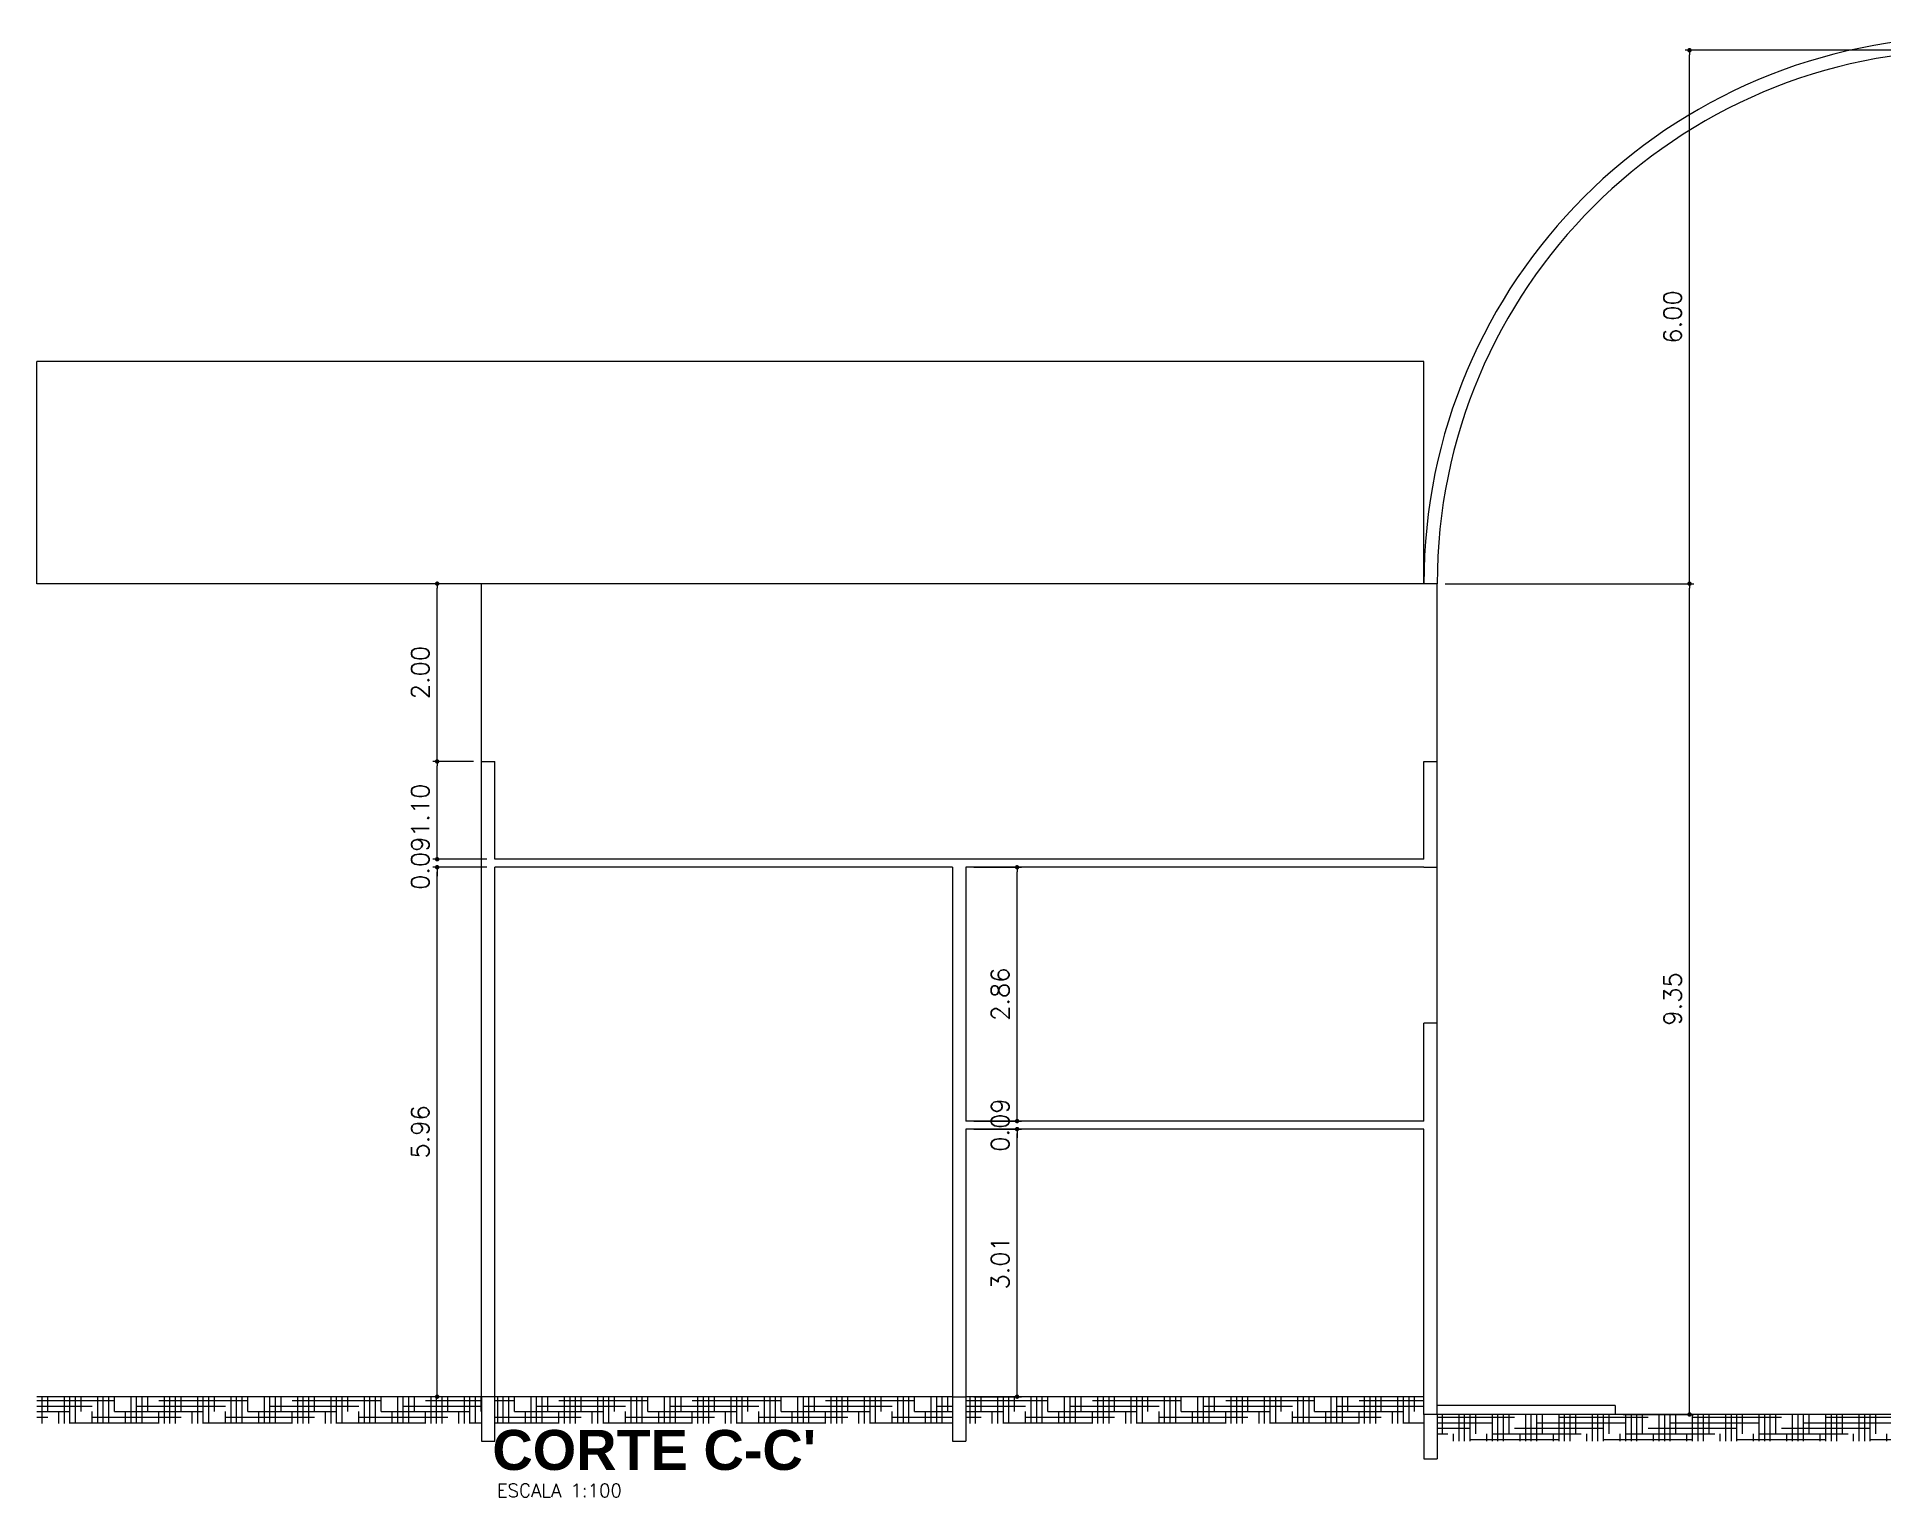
# Model space of a CAD drawing. Extents: x -151 to -2, y -18 to 162.
# Drawn here: x -62.09 to -41.33, y 92.08 to 108.5 of the extents above; entities that cross this region are included whole.
import ezdxf

# ---------------------------------------------------------------- set-up
doc = ezdxf.new("R2010")
doc.units = 0
doc.header["$MEASUREMENT"] = 0
doc.layers.get('0').update_dxf_attribs({"linetype": 'CONTINUOUS'})
doc.layers.get('DEFPOINTS').update_dxf_attribs({"linetype": 'CONTINUOUS'})
for name, color, linetype in [('ALVENARIA', 7, 'CONTINUOUS'), ('ALVENARIA1', 44, 'CONTINUOUS'), ('ALVENARIA1A', 3, 'CONTINUOUS'), ('COBERTURA', 6, 'CONTINUOUS'), ('COTAS', 1, 'CONTINUOUS'), ('HATCH', 30, 'CONTINUOUS'), ('TEXTO2', 40, 'CONTINUOUS'), ('TEXTO5', 5, 'CONTINUOUS')]:
    doc.layers.add(name, color=color, linetype=linetype)
doc.styles.add('SANSSERIFBOLD', font='sasb____.pfb')
doc.styles.add('SIMPLEX', font='SIMPLEX.SHX')
doc.styles.get("Standard").update_dxf_attribs({"font": 'TXT.shx', "height": 0.2})
doc.dimstyles.new('DIM50', dxfattribs={"dimtxt": 0.09, "dimasz": 0.05, "dimexe": 0.05, "dimexo": 0.09, "dimgap": 0.09, "dimtad": 1, "dimzin": 0, "dimdsep": 46, "dimtxsty": 'Standard', "dimblk": 'DOT', "dimcen": 0.09, "dimadec": 0, "dimazin": 0, "dimtfac": 1, "dimtix": 1, "dimtofl": 0, "dimtmove": 2, "dimatfit": 3, "dimldrblk": 'DOT', "dimfxl": 1, "dimtolj": 1, "dimtzin": 0, "dimarcsym": 0})
pattern_1 = [(0, (-70.71992, -52.962143), (0.25, 0.0625), [1, -0.5]), (90, (-70.71992, -52.962143), (-0.0625, -0.25), [1, -0.5])]

# ---------------------------------------------------------------- blocks, each defined once
blk = doc.blocks.new('DOT')
at = {"layer": 'ALVENARIA', "color": 0, "linetype": 'ByBlock'}
blk.add_line((-0.5, 0), (-1, 0), dxfattribs=at)
at = {"layer": 'ALVENARIA', "color": 0, "linetype": 'ByBlock', "const_width": 0.5}
blk.add_lwpolyline([(-0.25, 0, 1), (0.25, 0, 1)], format="xyb", close=True, dxfattribs=at)
blk = doc.blocks.new('*D48')
at = {"color": 0, "linetype": 'ByBlock'}
for p, q in [((13.689, 152.123), (13.081, 152.123)), ((13.131, 146.218), (13.131, 152.073)), ((13.539, 146.168), (13.081, 146.168))]:
    blk.add_line(p, q, dxfattribs=at)
at = {"layer": 'DEFPOINTS', "color": 0, "linetype": 'ByBlock'}
for p in [(13.131, 152.123), (13.779, 152.123), (13.629, 146.168)]:
    blk.add_point(p, dxfattribs=at)
at = {"color": 0, "linetype": 'ByBlock', "xscale": 0.05, "yscale": 0.05, "zscale": 0.05}
for p, rotation in [((13.131, 152.123), 90), ((13.131, 146.168), 270)]:
    blk.add_blockref('DOT', p, dxfattribs=dict(at, rotation=rotation))
at = {"color": 0, "linetype": 'ByBlock', "insert": (12.941, 149.146), "char_height": 0.2, "attachment_point": 5, "rotation": 90}
blk.add_mtext('\\A1;5.96', dxfattribs=at)
blk = doc.blocks.new('*D49')
at = {"color": 0, "linetype": 'ByBlock'}
for p, q in [((13.689, 152.213), (13.081, 152.213)), ((13.131, 152.263), (13.131, 152.313)), ((13.131, 152.073), (13.131, 152.023))]:
    blk.add_line(p, q, dxfattribs=at)
at = {"layer": 'DEFPOINTS', "color": 0, "linetype": 'ByBlock'}
for p in [(13.131, 152.213), (13.779, 152.213), (13.779, 152.123)]:
    blk.add_point(p, dxfattribs=at)
at = {"color": 0, "linetype": 'ByBlock', "xscale": 0.05, "yscale": 0.05, "zscale": 0.05}
for p, rotation in [((13.131, 152.213), 270), ((13.131, 152.123), 90)]:
    blk.add_blockref('DOT', p, dxfattribs=dict(at, rotation=rotation))
at = {"color": 0, "linetype": 'ByBlock', "insert": (12.941, 152.168), "char_height": 0.2, "attachment_point": 5, "rotation": 90}
blk.add_mtext('\\A1;0.09', dxfattribs=at)
blk = doc.blocks.new('*D50')
at = {"color": 0, "linetype": 'ByBlock'}
for p, q in [((13.539, 153.313), (13.081, 153.313)), ((13.131, 152.263), (13.131, 153.263))]:
    blk.add_line(p, q, dxfattribs=at)
at = {"layer": 'DEFPOINTS', "color": 0, "linetype": 'ByBlock'}
for p in [(13.131, 153.313), (13.629, 153.313), (13.779, 152.213)]:
    blk.add_point(p, dxfattribs=at)
at = {"color": 0, "linetype": 'ByBlock', "xscale": 0.05, "yscale": 0.05, "zscale": 0.05}
for p, rotation in [((13.131, 153.313), 90), ((13.131, 152.213), 270)]:
    blk.add_blockref('DOT', p, dxfattribs=dict(at, rotation=rotation))
at = {"color": 0, "linetype": 'ByBlock', "insert": (12.941, 152.763), "char_height": 0.2, "attachment_point": 5, "rotation": 90}
blk.add_mtext('\\A1;1.10', dxfattribs=at)
blk = doc.blocks.new('*D51')
at = {"color": 0, "linetype": 'ByBlock'}
for p, q in [((13.539, 155.313), (13.081, 155.313)), ((13.131, 153.363), (13.131, 155.263))]:
    blk.add_line(p, q, dxfattribs=at)
at = {"layer": 'DEFPOINTS', "color": 0, "linetype": 'ByBlock'}
for p in [(13.131, 155.313), (13.629, 155.313), (13.629, 153.313)]:
    blk.add_point(p, dxfattribs=at)
at = {"color": 0, "linetype": 'ByBlock', "xscale": 0.05, "yscale": 0.05, "zscale": 0.05}
for p, rotation in [((13.131, 155.313), 90), ((13.131, 153.313), 270)]:
    blk.add_blockref('DOT', p, dxfattribs=dict(at, rotation=rotation))
at = {"color": 0, "linetype": 'ByBlock', "insert": (12.941, 154.313), "char_height": 0.2, "attachment_point": 5, "rotation": 90}
blk.add_mtext('\\A1;2.00', dxfattribs=at)
blk = doc.blocks.new('*D52')
at = {"color": 0, "linetype": 'ByBlock'}
for p, q in [((19.169, 149.178), (19.704, 149.178)), ((19.654, 146.218), (19.654, 149.128)), ((19.169, 146.168), (19.704, 146.168))]:
    blk.add_line(p, q, dxfattribs=at)
at = {"layer": 'DEFPOINTS', "color": 0, "linetype": 'ByBlock'}
for p in [(19.079, 149.178), (19.654, 149.178), (19.079, 146.168)]:
    blk.add_point(p, dxfattribs=at)
at = {"color": 0, "linetype": 'ByBlock', "xscale": 0.05, "yscale": 0.05, "zscale": 0.05}
for p, rotation in [((19.654, 149.178), 90), ((19.654, 146.168), 270)]:
    blk.add_blockref('DOT', p, dxfattribs=dict(at, rotation=rotation))
at = {"color": 0, "linetype": 'ByBlock', "insert": (19.464, 147.673), "char_height": 0.2, "attachment_point": 5, "rotation": 90}
blk.add_mtext('\\A1;3.01', dxfattribs=at)
blk = doc.blocks.new('*D53')
at = {"color": 0, "linetype": 'ByBlock'}
for p, q in [((19.654, 149.318), (19.654, 149.368)), ((19.169, 149.268), (19.704, 149.268)), ((19.654, 149.128), (19.654, 149.078))]:
    blk.add_line(p, q, dxfattribs=at)
at = {"layer": 'DEFPOINTS', "color": 0, "linetype": 'ByBlock'}
for p in [(19.079, 149.268), (19.079, 149.178), (19.654, 149.268)]:
    blk.add_point(p, dxfattribs=at)
at = {"color": 0, "linetype": 'ByBlock', "xscale": 0.05, "yscale": 0.05, "zscale": 0.05}
for p, rotation in [((19.654, 149.268), 270), ((19.654, 149.178), 90)]:
    blk.add_blockref('DOT', p, dxfattribs=dict(at, rotation=rotation))
at = {"color": 0, "linetype": 'ByBlock', "insert": (19.464, 149.223), "char_height": 0.2, "attachment_point": 5, "rotation": 90}
blk.add_mtext('\\A1;0.09', dxfattribs=at)
blk = doc.blocks.new('*D54')
at = {"color": 0, "linetype": 'ByBlock'}
for p, q in [((19.169, 152.123), (19.704, 152.123)), ((19.654, 149.318), (19.654, 152.073))]:
    blk.add_line(p, q, dxfattribs=at)
at = {"layer": 'DEFPOINTS', "color": 0, "linetype": 'ByBlock'}
for p in [(19.079, 152.123), (19.654, 152.123), (19.079, 149.268)]:
    blk.add_point(p, dxfattribs=at)
at = {"color": 0, "linetype": 'ByBlock', "xscale": 0.05, "yscale": 0.05, "zscale": 0.05}
for p, rotation in [((19.654, 152.123), 90), ((19.654, 149.268), 270)]:
    blk.add_blockref('DOT', p, dxfattribs=dict(at, rotation=rotation))
at = {"color": 0, "linetype": 'ByBlock', "insert": (19.464, 150.696), "char_height": 0.2, "attachment_point": 5, "rotation": 90}
blk.add_mtext('\\A1;2.86', dxfattribs=at)
blk = doc.blocks.new('*D55')
at = {"color": 0, "linetype": 'ByBlock'}
for p, q in [((24.469, 155.313), (27.267, 155.313)), ((27.217, 146.018), (27.217, 155.263)), ((26.469, 145.968), (27.267, 145.968))]:
    blk.add_line(p, q, dxfattribs=at)
at = {"layer": 'DEFPOINTS', "color": 0, "linetype": 'ByBlock'}
for p in [(24.379, 155.313), (27.217, 155.313), (26.379, 145.968)]:
    blk.add_point(p, dxfattribs=at)
at = {"color": 0, "linetype": 'ByBlock', "xscale": 0.05, "yscale": 0.05, "zscale": 0.05}
for p, rotation in [((27.217, 155.313), 90), ((27.217, 145.968), 270)]:
    blk.add_blockref('DOT', p, dxfattribs=dict(at, rotation=rotation))
at = {"color": 0, "linetype": 'ByBlock', "insert": (27.027, 150.641), "char_height": 0.2, "attachment_point": 5, "rotation": 90}
blk.add_mtext('\\A1;9.35', dxfattribs=at)
blk = doc.blocks.new('*D56')
at = {"color": 0, "linetype": 'ByBlock'}
for p, q in [((30.289, 161.313), (27.167, 161.313)), ((27.217, 155.363), (27.217, 161.263))]:
    blk.add_line(p, q, dxfattribs=at)
at = {"layer": 'DEFPOINTS', "color": 0, "linetype": 'ByBlock'}
for p in [(27.217, 161.313), (30.379, 161.313), (24.379, 155.313)]:
    blk.add_point(p, dxfattribs=at)
at = {"color": 0, "linetype": 'ByBlock', "xscale": 0.05, "yscale": 0.05, "zscale": 0.05}
for p, rotation in [((27.217, 161.313), 90), ((27.217, 155.313), 270)]:
    blk.add_blockref('DOT', p, dxfattribs=dict(at, rotation=rotation))
at = {"color": 0, "linetype": 'ByBlock', "insert": (27.027, 158.313), "char_height": 0.2, "attachment_point": 5, "rotation": 90}
blk.add_mtext('\\A1;6.00', dxfattribs=at)

msp = doc.modelspace()

# ---------------------------------------------------------------- hatches: boundary and pattern name
at = {"layer": 'HATCH', "linetype": 'Continuous'}
h = msp.add_hatch(dxfattribs=at)
h.set_pattern_fill('HOUND', color=256, style=0)
h.set_pattern_definition(pattern_1)
h.paths.add_polyline_path([(-57.091, 93.206), (-62.091, 93.206), (-62.091, 92.906), (-57.091, 92.906)])
h = msp.add_hatch(dxfattribs=at)
h.set_pattern_fill('HOUND', color=256, style=0)
h.set_pattern_definition(pattern_1)
h.paths.add_polyline_path([(-51.791, 93.206), (-56.941, 93.206), (-56.941, 92.906), (-51.791, 92.906)])
h = msp.add_hatch(dxfattribs=at)
h.set_pattern_fill('HOUND', color=256, style=0)
h.set_pattern_definition(pattern_1)
h.paths.add_polyline_path([(-46.491, 93.206), (-51.641, 93.206), (-51.641, 92.906), (-46.491, 92.906)])
h = msp.add_hatch(dxfattribs=at)
h.set_pattern_fill('HOUND', color=256, style=0)
h.set_pattern_definition(pattern_1)
h.paths.add_polyline_path([(-34.341, 93.006), (-46.341, 93.006), (-46.341, 92.706), (-34.341, 92.706)])

# ---------------------------------------------------------------- linework, layer by layer
at = {"layer": 'ALVENARIA'}
for p, q in [((-57.091, 93.206), (-57.091, 100.351)), ((-57.091, 99.161), (-57.091, 100.351)), ((-57.091, 100.351), (-56.941, 100.351)), ((-56.941, 99.251), (-56.941, 100.351)), ((-56.941, 99.251), (-56.941, 100.351)), ((-46.491, 100.351), (-46.341, 100.351)), ((-46.491, 99.251), (-46.491, 100.351)), ((-46.341, 99.161), (-46.341, 100.351)), ((-46.491, 99.251), (-56.941, 99.251)), ((-56.941, 93.206), (-56.941, 99.161)), ((-51.791, 99.161), (-56.941, 99.161)), ((-46.491, 99.161), (-51.641, 99.161)), ((-46.491, 99.161), (-46.341, 99.161)), ((-46.341, 97.406), (-46.491, 97.406)), ((-46.491, 96.306), (-46.491, 97.406)), ((-46.341, 93.006), (-46.341, 97.406)), ((-46.491, 96.306), (-51.641, 96.306)), ((-46.491, 96.216), (-51.641, 96.216)), ((-46.491, 93.006), (-46.491, 96.216)), ((-56.941, 93.206), (-57.091, 93.206)), ((-46.341, 93.006), (-46.491, 93.006))]:
    msp.add_line(p, q, dxfattribs=at)
at = {"layer": 'ALVENARIA', "linetype": 'Continuous'}
for p, q in [((-51.791, 99.161), (-51.791, 93.206)), ((-51.641, 99.161), (-51.641, 96.306)), ((-51.641, 96.216), (-51.641, 93.206)), ((-51.791, 93.206), (-51.641, 93.206))]:
    msp.add_line(p, q, dxfattribs=at)
at = {"layer": 'ALVENARIA1'}
for p, q in [((-57.091, 100.351), (-57.091, 102.351)), ((-46.341, 100.351), (-46.341, 102.351)), ((-46.341, 97.406), (-46.341, 99.161)), ((-57.091, 93.206), (-62.091, 93.206)), ((-51.791, 93.206), (-56.941, 93.206)), ((-46.491, 93.206), (-51.641, 93.206)), ((-44.341, 93.106), (-46.341, 93.106)), ((-44.341, 93.106), (-44.341, 93.006)), ((-34.341, 93.006), (-46.341, 93.006))]:
    msp.add_line(p, q, dxfattribs=at)
at = {"layer": 'ALVENARIA1', "linetype": 'Continuous'}
for p, q in [((-57.091, 93.206), (-57.091, 92.706)), ((-56.941, 92.706), (-56.941, 93.206)), ((-51.791, 93.206), (-51.791, 92.706)), ((-51.641, 93.206), (-51.641, 92.706)), ((-46.491, 93.006), (-46.491, 92.506)), ((-46.341, 93.006), (-46.341, 92.506)), ((-57.091, 92.706), (-56.941, 92.706)), ((-51.791, 92.706), (-51.641, 92.706)), ((-46.491, 92.506), (-46.341, 92.506))]:
    msp.add_line(p, q, dxfattribs=at)
at = {"layer": 'ALVENARIA1A', "linetype": 'Continuous'}
msp.add_line((-46.341, 102.351), (-46.491, 102.351), dxfattribs=at)
for radius in [6.15, 6]:
    msp.add_arc((-40.341, 102.351), radius, 0, 180, dxfattribs=at)
at = {"layer": 'COBERTURA'}
for p, q in [((-46.491, 104.851), (-62.091, 104.851)), ((-62.091, 102.351), (-62.091, 104.851)), ((-46.491, 102.351), (-62.091, 102.351))]:
    msp.add_line(p, q, dxfattribs=at)
at = {"layer": 'COBERTURA', "linetype": 'Continuous'}
msp.add_line((-46.491, 102.351), (-46.491, 104.851), dxfattribs=at)

# ---------------------------------------------------------------- texts
at = {"layer": 'TEXTO2', "style": 'SIMPLEX'}
msp.add_text('ESCALA 1:100', height=0.15, dxfattribs=at).set_placement((-56.919, 92.077))
at = {"layer": 'TEXTO5', "style": 'SANSSERIFBOLD'}
msp.add_text("CORTE C-C'", height=0.45, dxfattribs=at).set_placement((-56.968, 92.382))

# ---------------------------------------------------------------- dimensions: what is measured, and where the dimension line sits
at = {"layer": 'COTAS', "linetype": 'Continuous'}
for base, p1, p2, picture, middle, set_off in [((-43.503, 108.351), (-46.341, 102.351), (-40.341, 108.351), '*D56', (-43.693, 105.351), (-70.72, -52.962)), ((-57.589, 102.351), (-57.091, 100.351), (-57.091, 102.351), '*D51', (-57.779, 101.351), (-70.72, -52.962)), ((-57.589, 100.351), (-56.941, 99.251), (-57.091, 100.351), '*D50', (-57.779, 99.801), (-70.72, -52.962)), ((-57.589, 99.251), (-56.941, 99.161), (-56.941, 99.251), '*D49', (-57.779, 99.206), (-70.72, -52.962)), ((-51.066222317, 99.161080945), (-51.64064737, 96.306080945), (-51.64064737, 99.161080945), '*D54', (-51.256222317, 97.733580945), (-70.719922698, -52.962143386)), ((-51.066, 96.306), (-51.641, 96.216), (-51.641, 96.306), '*D53', (-51.256, 96.261), (-70.72, -52.962))]:
    dim = msp.add_linear_dim(base=base, p1=p1, p2=p2, angle=90, dimstyle='DIM50', override={"dimse1": 1}, dxfattribs=at)
    dim.commit()
    dim.dimension.update_dxf_attribs({"geometry": picture, "text_midpoint": middle, "insert": set_off})
for base, p1, p2, picture, middle, set_off in [((-43.50254317, 102.351080945), (-44.34064737, 93.006080945), (-46.34064737, 102.351080945), '*D55', (-43.69254317, 97.678580945), (-70.719922698, -52.962143386)), ((-57.588672636, 99.161080945), (-57.09064737, 93.206080945), (-56.94064737, 99.161080945), '*D48', (-57.778672636, 96.183580945), (-70.719922698, -52.962143386)), ((-51.066, 96.216), (-51.641, 93.206), (-51.641, 96.216), '*D52', (-51.256, 94.711), (-70.72, -52.962))]:
    dim = msp.add_linear_dim(base=base, p1=p1, p2=p2, angle=90, dimstyle='DIM50', dxfattribs=at)
    dim.commit()
    dim.dimension.update_dxf_attribs({"geometry": picture, "text_midpoint": middle, "insert": set_off})

doc.saveas('drawing.dxf')
